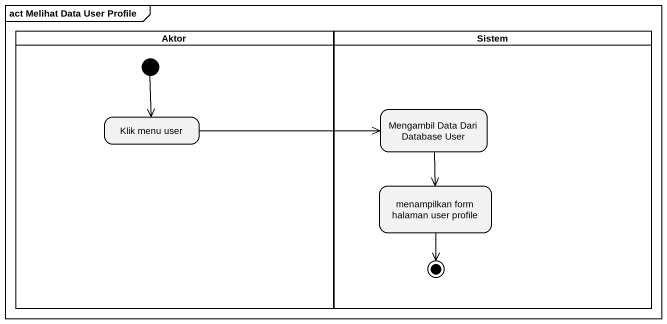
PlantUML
@startuml
mainframe act Melihat Data User Profile
hide empty description
state Aktor <<partition>> {
  state "Klik menu user" as Klik_menu_user
  [*] --> Klik_menu_user
}
state Sistem <<partition>> {
  state "Mengambil Data Dari Database User" as Mengambil_Data_Dari
  state "menampilkan form halaman user profile" as menampilkan_form_halaman
  menampilkan_form_halaman --> [*]
}
Mengambil_Data_Dari --> menampilkan_form_halaman
Klik_menu_user -right-> Mengambil_Data_Dari
@enduml
